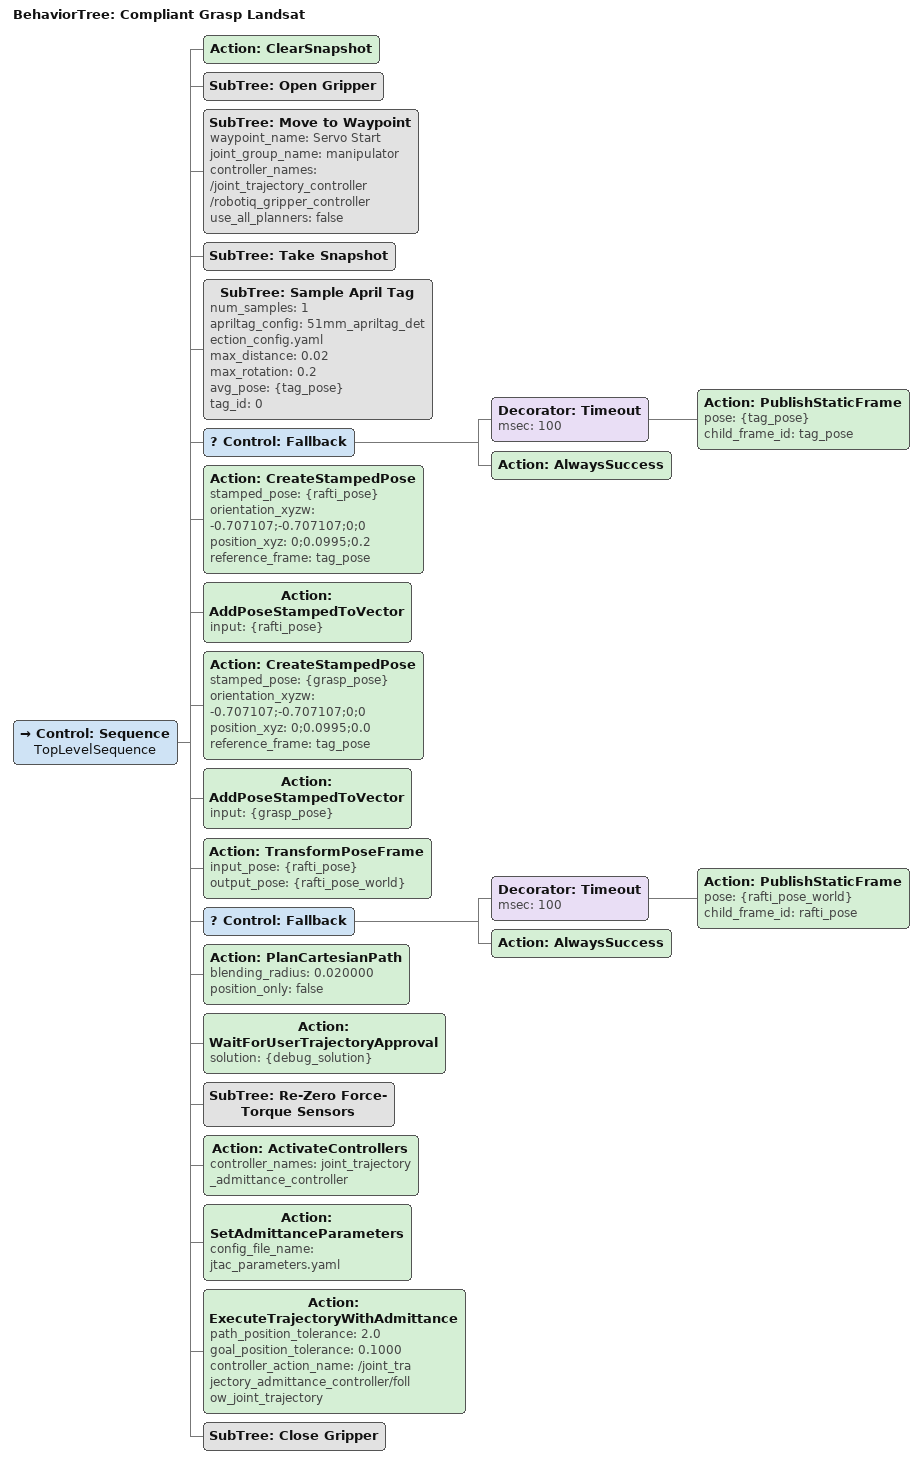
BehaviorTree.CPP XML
<?xml version='1.0' encoding='UTF-8'?>
<root BTCPP_format="4" main_tree_to_execute="Compliant Grasp Landsat">
  <BehaviorTree ID="Compliant Grasp Landsat" _description="Grasp RAFTI on the Landsat with the JTAC." _hardcoded="false">
    <Control ID="Sequence" name="TopLevelSequence">
      <Action ID="ClearSnapshot"/>
      <SubTree ID="Open Gripper"/>
      <SubTree ID="Move to Waypoint" waypoint_name="Servo Start" joint_group_name="manipulator" controller_names="/joint_trajectory_controller /robotiq_gripper_controller" use_all_planners="false"/>
      <SubTree ID="Take Snapshot"/>
      <SubTree ID="Sample April Tag" num_samples="1" apriltag_config="51mm_apriltag_detection_config.yaml" max_distance="0.02" max_rotation="0.2" avg_pose="{tag_pose}" tag_id="0"/>
      <Control ID="Fallback">
        <Decorator ID="Timeout" msec="100">
          <Action ID="PublishStaticFrame" pose="{tag_pose}" child_frame_id="tag_pose"/>
        </Decorator>
        <Action ID="AlwaysSuccess"/>
      </Control>
      <Action ID="CreateStampedPose" stamped_pose="{rafti_pose}" orientation_xyzw="-0.707107;-0.707107;0;0" position_xyz="0;0.0995;0.2" reference_frame="tag_pose"/>
      <Action ID="AddPoseStampedToVector" input="{rafti_pose}"/>
      <Action ID="CreateStampedPose" stamped_pose="{grasp_pose}" orientation_xyzw="-0.707107;-0.707107;0;0" position_xyz="0;0.0995;0.0" reference_frame="tag_pose"/>
      <Action ID="AddPoseStampedToVector" input="{grasp_pose}"/>
      <Action ID="TransformPoseFrame" input_pose="{rafti_pose}" output_pose="{rafti_pose_world}"/>
      <Control ID="Fallback">
        <Decorator ID="Timeout" msec="100">
          <Action ID="PublishStaticFrame" pose="{rafti_pose_world}" child_frame_id="rafti_pose"/>
        </Decorator>
        <Action ID="AlwaysSuccess"/>
      </Control>
      <Action ID="PlanCartesianPath" blending_radius="0.020000" position_only="false"/>
      <Action ID="WaitForUserTrajectoryApproval" solution="{debug_solution}"/>
      <SubTree ID="Re-Zero Force-Torque Sensors"/>
      <Action ID="ActivateControllers" controller_names="joint_trajectory_admittance_controller"/>
      <Action ID="SetAdmittanceParameters" config_file_name="jtac_parameters.yaml"/>
      <Action ID="ExecuteTrajectoryWithAdmittance" path_position_tolerance="2.0" goal_position_tolerance="0.1000" controller_action_name="/joint_trajectory_admittance_controller/follow_joint_trajectory"/>
      <SubTree ID="Close Gripper"/>
    </Control>
  </BehaviorTree>
</root>
